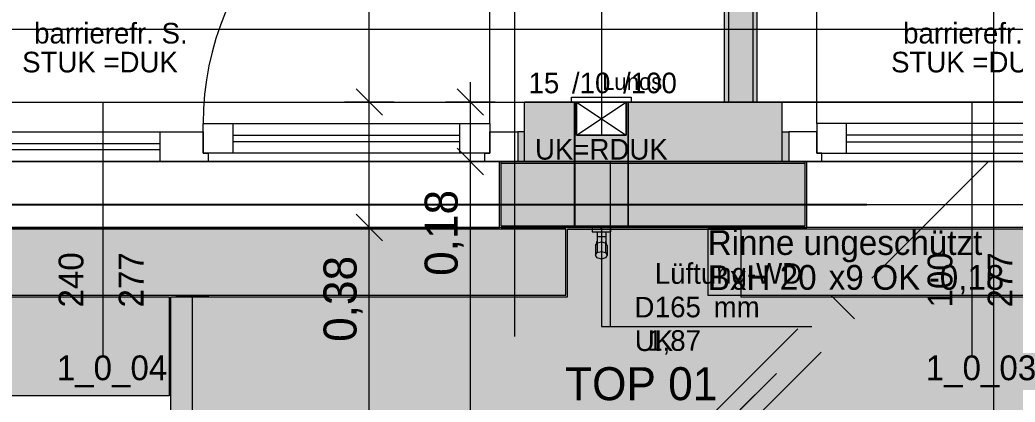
# Model space of a CAD drawing. Header units: metres. Extents: x -3.9 to 83, y -38 to 6.2.
# Drawn here: x 1.503 to 4.515, y -15.599 to -14.441 of the extents above; entities that cross this region are included whole.
import ezdxf

# ---------------------------------------------------------------- set-up
doc = ezdxf.new("R2010")
doc.units = ezdxf.units.M
doc.header["$MEASUREMENT"] = 0
for name, pattern in [('Achse', [0.004, 0.002, -0.001, 0, -0.001]), ('Baufluchtlinie', [0.013, 0.008, -0.005]), ('Schnittlinie', [0.006, 0.003, -0.0015, 0, -0.0015]), ('Strichlinie eng', [0.002, 0.0015, -0.0005]), ('Untersicht', [0.001, 0.0005, -0.0005])]:
    doc.linetypes.add(name, pattern=pattern)
for name, color, linetype in [('0._EG PP_2_000 Achsraster', 7, 'Continuous'), ('0._EG PP_2_110 Wand Aussen', 7, 'Continuous'), ('0._EG PP_2_130 Wand Innen', 7, 'Continuous'), ('0._EG PP_2_210 Decke', 7, 'Continuous'), ('0._EG PP_2_220 Bodenaufbau', 7, 'Continuous'), ('0._EG PP_2_221 Bodenaufbau - Abdichtung', 7, 'Continuous'), ('0._EG PP_2_221 Bodenaufbau - Terrassenbelag', 7, 'Continuous'), ('0._EG PP_2_270 Deckendurchbruchsymbol', 7, 'Continuous'), ('0._EG PP_2_520 Fixeinbauten', 7, 'Continuous'), ('0._EG PP_2_611 Entwässerung', 7, 'Continuous'), ('0._EG PP_2_810 Raum', 7, 'Continuous'), ('0._EG PP_2_851 Marker Schnitt', 7, 'Continuous'), ('0._EG PP_2_915 Allgemein Beschriftung.x', 7, 'Continuous'), ('0._EG PP_2_950 Polierplan Bemaßung', 7, 'Continuous'), ('0._EG PP_2_955 Polierplan Beschriftung', 7, 'Continuous'), ('0._EG PP_2_Neubau_840 Baulinien', 7, 'Continuous')]:
    doc.layers.add(name, color=color, linetype=linetype)
doc.styles.add('ERSTELLTER_STIL_2', font='')
doc.styles.get('ERSTELLTER_STIL_2').set_extended_font_data('Eurostile')

msp = doc.modelspace()

# ---------------------------------------------------------------- hatches: boundary and pattern name
at = {"layer": '0._EG PP_2_110 Wand Aussen', "linetype": 'Continuous', "lineweight": 13, "true_color": 0x3f7f02}
msp.add_hatch(color=76, dxfattribs=at).paths.add_polyline_path([(3.03, -14.78), (3.03, -14.87), (3.81, -14.87), (3.81, -14.78), (3.81, -14.69), (3.338, -14.69), (3.338, -14.79), (3.188, -14.79), (3.188, -14.69), (3.03, -14.69)])
at = {"layer": '0._EG PP_2_110 Wand Aussen', "linetype": 'Continuous', "lineweight": 13, "true_color": 0xff6400}
for points in [[(3.01, -14.87), (3.03, -14.87), (3.03, -14.78), (3.01, -14.78)], [(3.83, -14.87), (3.83, -14.78), (3.81, -14.78), (3.81, -14.87)], [(2.96, -14.875), (2.96, -15), (3.88, -15), (3.88, -14.875)], [(2.96, -15), (2.96, -15.065), (3.88, -15.065), (3.88, -15)]]:
    msp.add_hatch(color=30, dxfattribs=at).paths.add_polyline_path(points)
at = {"layer": '0._EG PP_2_110 Wand Aussen', "linetype": 'Continuous', "lineweight": 0, "true_color": 0x373737}
msp.add_hatch(color=250, dxfattribs=at).paths.add_polyline_path([(2.96, -14.875), (3.88, -14.875), (3.88, -14.87), (2.96, -14.87)])
at = {"layer": '0._EG PP_2_130 Wand Innen', "linetype": 'Continuous', "lineweight": 13, "true_color": 0xfb02fe}
for points in [[(3.635, -14.69), (3.6475, -14.69), (3.6475, -12.285), (3.635, -12.285)], [(3.7225, -14.69), (3.735, -14.69), (3.735, -12.285), (3.7225, -12.285)]]:
    msp.add_hatch(color=6, dxfattribs=at).paths.add_polyline_path(points)
at = {"layer": '0._EG PP_2_130 Wand Innen', "linetype": 'Continuous', "lineweight": 13, "true_color": 0xffaa00}
msp.add_hatch(color=40, dxfattribs=at).paths.add_polyline_path([(3.6475, -14.69), (3.7225, -14.69), (3.7225, -12.285), (3.6475, -12.285)])
at = {"layer": '0._EG PP_2_221 Bodenaufbau - Terrassenbelag', "linetype": 'Continuous', "lineweight": 0, "true_color": 0x111111}
msp.add_hatch(color=250, dxfattribs=at).paths.add_polyline_path([(1.96, -15.28), (1.96, -16.88), (6.88, -16.88), (6.88, -15.075), (5.36, -15.075), (5.36, -15.205), (5.24, -15.205), (5.24, -15.075), (5.085, -15.075), (5.085, -15.28), (3.685, -15.28), (3.685, -15.075), (3.16, -15.075), (3.16, -15.28)])
at = {"layer": '0._EG PP_2_221 Bodenaufbau - Terrassenbelag', "linetype": 'Continuous', "lineweight": 13, "true_color": 0xaaaaaa}
msp.add_hatch(color=253, dxfattribs=at).paths.add_polyline_path([(0.35, -15.205), (0.2603, -15.205), (0.2603, -15.58), (1.955, -15.58), (1.955, -15.28), (0.35, -15.28)])
at = {"layer": '0._EG PP_2_611 Entwässerung', "linetype": 'Continuous', "lineweight": 13, "true_color": 0x89cdad}
for points in [[(0.355, -15.275), (3.155, -15.275), (3.155, -15.075), (0.355, -15.075)], [(3.585, -15.275), (4.985, -15.275), (4.985, -15.075), (3.585, -15.075)]]:
    msp.add_hatch(color=123, dxfattribs=at).paths.add_polyline_path(points)
at = {"layer": '0._EG PP_2_950 Polierplan Bemaßung', "linetype": 'Continuous', "lineweight": 0, "true_color": 0x000000}
msp.add_hatch(color=18, dxfattribs=at).paths.add_polyline_path([(3.2605, -15.07), (3.2607, -15.071), (3.2612, -15.0718), (3.262, -15.0723), (3.263, -15.0725), (3.264, -15.0723), (3.2648, -15.0718), (3.2653, -15.071), (3.2655, -15.07), (3.2653, -15.069), (3.2648, -15.0682), (3.264, -15.0677), (3.263, -15.0675), (3.262, -15.0677), (3.2612, -15.0682), (3.2607, -15.069)])

# ---------------------------------------------------------------- linework, layer by layer
at = {"layer": '0._EG PP_2_000 Achsraster', "color": 5, "linetype": 'Achse', "lineweight": 0, "ltscale": 1000}
for p, q in [((3, 3), (3, -36)), ((-1.5, -15), (21, -15))]:
    msp.add_line(p, q, dxfattribs=at)
at = {"layer": '0._EG PP_2_110 Wand Aussen', "color": 8, "linetype": 'Strichlinie eng', "lineweight": 0, "ltscale": 1000}
msp.add_line((3.915, -14.755), (3.915, -13.815), dxfattribs=at)
at = {"layer": '0._EG PP_2_110 Wand Aussen', "color": 8, "linetype": 'Continuous', "lineweight": 0, "ltscale": 1000}
msp.add_line((2.925, -14.755), (2.925, -13.8875), dxfattribs=at)
at = {"layer": '0._EG PP_2_110 Wand Aussen', "color": 7, "linetype": 'Continuous', "lineweight": 13, "ltscale": 1000}
for p, q in [((3.263, -14.2509), (3.263, -14.79)), ((0.48, -14.69), (3.03, -14.69)), ((1.755, -15.4591), (1.755, -14.69)), ((3.03, -14.69), (3.03, -14.69)), ((4.96, -14.69), (3.81, -14.69)), ((3.81, -14.69), (3.81, -14.69)), ((4.385, -15.4591), (4.385, -14.69)), ((2.0575, -14.845), (2.0575, -14.755)), ((2.0575, -14.755), (2.1475, -14.755)), ((2.1475, -14.755), (2.835, -14.755)), ((2.1475, -14.755), (2.1475, -14.845)), ((2.835, -14.845), (2.835, -14.755)), ((2.835, -14.755), (2.925, -14.755)), ((2.925, -14.755), (2.925, -14.845)), ((4.005, -14.755), (3.915, -14.755)), ((3.915, -14.755), (3.915, -14.845)), ((4.765, -14.755), (4.005, -14.755)), ((4.005, -14.845), (4.005, -14.755)), ((0.6, -14.78), (1.9275, -14.78)), ((1.9275, -14.87), (1.9275, -14.78)), ((1.9275, -14.78), (2, -14.78)), ((2, -14.78), (2.0575, -14.78)), ((2.0575, -14.78), (2.0575, -14.845)), ((2.925, -14.845), (2.925, -14.78)), ((2.925, -14.78), (3.01, -14.78)), ((3.01, -14.78), (3.01, -14.87)), ((3.915, -14.78), (3.83, -14.78)), ((3.83, -14.78), (3.83, -14.87)), ((3.915, -14.845), (3.915, -14.78)), ((0.6, -14.815), (1.9275, -14.815)), ((2.1475, -14.79), (2.835, -14.79)), ((2.835, -14.81), (2.1475, -14.81)), ((4.765, -14.79), (4.005, -14.79)), ((4.005, -14.81), (4.765, -14.81)), ((1.9275, -14.835), (0.6, -14.835)), ((2.0575, -14.845), (2.0725, -14.845)), ((2.1475, -14.845), (2.0575, -14.845)), ((2.0725, -14.845), (2.0725, -14.87)), ((2.835, -14.845), (2.1475, -14.845)), ((2.925, -14.845), (2.835, -14.845)), ((2.91, -14.87), (2.91, -14.845)), ((2.91, -14.845), (2.925, -14.845)), ((3.93, -14.845), (3.915, -14.845)), ((3.915, -14.845), (4.005, -14.845)), ((3.93, -14.87), (3.93, -14.845)), ((4.005, -14.845), (4.765, -14.845)), ((1.9275, -14.87), (0.6, -14.87)), ((2, -14.87), (1.9275, -14.87)), ((2.0725, -14.87), (2, -14.87)), ((2.91, -14.87), (2.0725, -14.87)), ((3.01, -14.87), (2.91, -14.87)), ((2.955, -14.875), (2.955, -14.87)), ((2.96, -14.87), (2.955, -14.87)), ((2.96, -14.87), (2.955, -14.87)), ((2.96, -14.87), (2.955, -14.87)), ((2.955, -14.875), (2.955, -14.87)), ((2.955, -15), (2.955, -14.875)), ((2.955, -15), (2.955, -14.875)), ((2.96, -14.87), (3.03, -14.87)), ((2.96, -15.065), (2.96, -14.87)), ((2.96, -14.87), (3.03, -14.87)), ((2.96, -14.87), (3.03, -14.87)), ((2.96, -14.875), (3.88, -14.875)), ((3.88, -14.87), (3.81, -14.87)), ((3.88, -14.87), (3.81, -14.87)), ((3.88, -14.87), (3.81, -14.87)), ((3.83, -14.87), (3.93, -14.87)), ((3.88, -14.87), (3.885, -14.87)), ((3.88, -15.065), (3.88, -14.87)), ((3.88, -14.87), (3.885, -14.87)), ((3.88, -14.87), (3.885, -14.87)), ((3.885, -14.875), (3.885, -14.87)), ((3.885, -14.875), (3.885, -14.87)), ((3.885, -15), (3.885, -14.875)), ((3.885, -15), (3.885, -14.875)), ((3.93, -14.87), (4.84, -14.87)), ((2.955, -15.065), (2.955, -15)), ((2.955, -15.065), (2.955, -15)), ((3.885, -15.065), (3.885, -15)), ((3.885, -15.065), (3.885, -15)), ((0.555, -15.07), (2.955, -15.07)), ((2.955, -15.07), (2.955, -15.065)), ((2.955, -15.07), (2.955, -15.065)), ((2.96, -15.07), (2.955, -15.07)), ((2.955, -15.07), (2.955, -15.07)), ((2.96, -15.065), (3.88, -15.065)), ((3.88, -15.07), (3.885, -15.07)), ((3.885, -15.07), (3.885, -15.065)), ((3.885, -15.07), (3.885, -15.065)), ((4.885, -15.07), (3.885, -15.07)), ((3.885, -15.07), (3.885, -15.07))]:
    msp.add_line(p, q, dxfattribs=at)
at = {"layer": '0._EG PP_2_110 Wand Aussen', "color": 7, "linetype": 'Continuous', "lineweight": 18, "ltscale": 1000}
for p, q in [((3.03, -14.78), (3.03, -14.69)), ((3.03, -14.78), (3.03, -14.69)), ((3.188, -14.79), (3.188, -14.69)), ((3.338, -14.69), (3.338, -14.79)), ((3.81, -14.78), (3.81, -14.69)), ((3.81, -14.78), (3.81, -14.69)), ((3.03, -14.87), (3.03, -14.78)), ((3.03, -14.87), (3.03, -14.78)), ((3.03, -14.87), (3.03, -14.78)), ((3.81, -14.87), (3.81, -14.78)), ((3.81, -14.87), (3.81, -14.78)), ((3.81, -14.87), (3.81, -14.78)), ((3.338, -14.79), (3.188, -14.79)), ((3.03, -14.87), (3.81, -14.87))]:
    msp.add_line(p, q, dxfattribs=at)
at = {"layer": '0._EG PP_2_110 Wand Aussen', "color": 1, "linetype": 'Baufluchtlinie', "lineweight": 0, "ltscale": 1000}
msp.add_line((2.96, -15), (3.88, -15), dxfattribs=at)
at = {"layer": '0._EG PP_2_110 Wand Aussen', "color": 7, "linetype": 'Continuous', "lineweight": 18, "ltscale": 1000, "flags": 128}
for points in [[(3.1805, -14.69), (3.03, -14.69)], [(3.188, -14.69), (3.1805, -14.69)], [(3.3455, -14.69), (3.338, -14.69)], [(3.81, -14.69), (3.3455, -14.69)]]:
    msp.add_lwpolyline(points, dxfattribs=at)
at = {"layer": '0._EG PP_2_110 Wand Aussen', "color": 16, "linetype": 'Untersicht', "lineweight": 13, "ltscale": 1000, "true_color": 0x7e0000, "flags": 128}
for points in [[(3.1805, -14.69), (3.1805, -14.87)], [(3.338, -14.69), (3.188, -14.69)], [(3.3455, -14.87), (3.3455, -14.69)], [(3.1805, -14.87), (3.1805, -14.875)], [(3.1805, -14.875), (3.1805, -15)], [(3.3455, -14.875), (3.3455, -14.87)], [(3.3455, -15), (3.3455, -14.875)], [(3.1805, -15), (3.1805, -15.065)], [(3.3455, -15.065), (3.3455, -15)], [(3.1805, -15.065), (3.1805, -15.07)], [(3.3455, -15.07), (3.3455, -15.065)]]:
    msp.add_lwpolyline(points, dxfattribs=at)
at = {"layer": '0._EG PP_2_110 Wand Aussen', "color": 7, "linetype": 'Continuous', "lineweight": 13, "ltscale": 1000, "flags": 128}
for points in [[(3.01, -14.87), (3.03, -14.87), (3.03, -14.78), (3.01, -14.78)], [(3.83, -14.87), (3.81, -14.87), (3.81, -14.78), (3.83, -14.78)]]:
    msp.add_lwpolyline(points, close=True, dxfattribs=at)
for points in [[(2.96, -15.07), (3.1805, -15.07)], [(3.1805, -15.07), (3.3455, -15.07)], [(3.3455, -15.07), (3.88, -15.07)]]:
    msp.add_lwpolyline(points, dxfattribs=at)
at = {"layer": '0._EG PP_2_110 Wand Aussen', "color": 8, "linetype": 'Strichlinie eng', "lineweight": 0, "ltscale": 1000}
msp.add_arc((3.915, -14.755), 0.94, 0, 90, dxfattribs=at)
at = {"layer": '0._EG PP_2_110 Wand Aussen', "color": 8, "linetype": 'Continuous', "lineweight": 0, "ltscale": 1000}
msp.add_arc((2.925, -14.755), 0.8675, 90, 180, dxfattribs=at)
at = {"layer": '0._EG PP_2_130 Wand Innen', "color": 7, "linetype": 'Continuous', "lineweight": 18, "ltscale": 1000}
for p, q in [((3.6475, -12.285), (3.6475, -14.69)), ((3.7225, -14.69), (3.7225, -12.285))]:
    msp.add_line(p, q, dxfattribs=at)
at = {"layer": '0._EG PP_2_130 Wand Innen', "color": 7, "linetype": 'Continuous', "lineweight": 18, "ltscale": 1000, "flags": 128}
for points in [[(3.635, -12.285), (3.635, -14.69)], [(3.735, -14.69), (3.735, -12.285)], [(3.635, -14.69), (3.735, -14.69)]]:
    msp.add_lwpolyline(points, dxfattribs=at)
at = {"layer": '0._EG PP_2_210 Decke', "color": 7, "linetype": 'Continuous', "lineweight": 13, "ltscale": 1000, "true_color": 0xf4f4f4, "flags": 128}
msp.add_lwpolyline([(0.1444, -3.915), (0.1845, -14.87), (15.32, -14.87), (15.32, -6.225), (10.905, -6.225), (10.905, -6.065), (8.925, -6.065), (8.925, -4.045), (8.745, -4.045), (8.745, -3.915), (5.625, -3.915), (0.8144, -3.915)], close=True, dxfattribs=at)
at = {"layer": '0._EG PP_2_210 Decke', "color": 8, "linetype": 'Continuous', "lineweight": 13, "ltscale": 1000, "flags": 128}
msp.add_lwpolyline([(0.1831, -14.47), (0.185, -14.9998), (0.185, -21.895), (3.305, -21.895), (3.305, -22.165), (4.905, -22.165), (4.905, -24.32), (7.875, -24.32), (7.875, -23.85), (9.87, -23.85), (9.87, -24.32), (13.0067, -24.32), (12.9484, -23.92), (12.865, -23.92), (12.865, -21.895), (18.7604, -21.895), (18.7621, -21.495), (18.7694, -20.4274), (14.6603, -20.4274), (15.32, -17.3819), (15.32, -14.87), (15.32, -14.47)], close=True, dxfattribs=at)
at = {"layer": '0._EG PP_2_210 Decke', "color": 8, "linetype": 'Untersicht', "lineweight": 13, "ltscale": 1000, "flags": 128}
msp.add_lwpolyline([(3.29, -14.87), (3.29, -17.41), (15.6953, -17.41), (15.6953, -14.87)], dxfattribs=at)
at = {"layer": '0._EG PP_2_220 Bodenaufbau', "color": 7, "linetype": 'Continuous', "lineweight": 13, "ltscale": 1000, "true_color": 0xf4f4f4, "flags": 128}
for points in [[(0.3244, -3.915), (0.3639, -14.69), (13.56, -14.69), (13.56, -8.775), (6.835, -8.775), (6.835, -6.225), (6.415, -6.225), (6.415, -3.915)], [(0.1846, -14.87), (0.185, -21.495), (5.305, -21.495), (5.305, -23.92), (7.875, -23.92), (7.875, -23.81), (9.895, -23.81), (9.895, -23.92), (10.085, -23.92), (10.085, -23.68), (10.895, -23.68), (10.895, -23.92), (12.465, -23.92), (12.465, -21.495), (18.4632, -21.495), (18.4737, -19.8717), (14.5965, -19.8717), (15.14, -17.3627), (15.14, -14.87)], [(0.1853, -15.07), (0.185, -14.9998), (0.185, -21.365), (5.435, -21.365), (5.435, -23.79), (7.875, -23.79), (7.875, -23.85), (9.875, -23.85), (9.875, -23.79), (10.035, -23.79), (10.035, -23.68), (10.94, -23.68), (10.94, -23.79), (12.335, -23.79), (12.335, -21.365), (18.463, -21.365), (18.4871, -17.7847), (14.9872, -17.7847), (15.08, -17.3563), (15.08, -14.87), (13.61, -14.87), (13.61, -15.07)]]:
    msp.add_lwpolyline(points, close=True, dxfattribs=at)
at = {"layer": '0._EG PP_2_221 Bodenaufbau - Abdichtung', "color": 171, "linetype": 'Untersicht', "lineweight": 13, "ltscale": 1000, "true_color": 0x6c6cff, "flags": 128}
for points in [[(0.2553, -14.87), (4.435, -14.87)], [(4.435, -14.87), (2.025, -17.28)], [(2.025, -17.28), (4.435, -14.87)], [(4.435, -14.87), (5.305, -14.87)]]:
    msp.add_lwpolyline(points, dxfattribs=at)
at = {"layer": '0._EG PP_2_221 Bodenaufbau - Terrassenbelag', "color": 7, "linetype": 'Continuous', "lineweight": 18, "ltscale": 1000, "flags": 128}
for points in [[(3.16, -15.075), (3.685, -15.075)], [(3.16, -15.28), (3.16, -15.075)], [(3.685, -15.075), (3.685, -15.28)], [(0.35, -15.28), (1.955, -15.28)], [(1.955, -15.28), (1.955, -15.58)], [(1.96, -15.28), (3.16, -15.28)], [(1.96, -16.88), (1.96, -15.28)], [(3.685, -15.28), (5.085, -15.28)], [(1.955, -15.58), (0.2603, -15.58)]]:
    msp.add_lwpolyline(points, dxfattribs=at)
at = {"layer": '0._EG PP_2_270 Deckendurchbruchsymbol', "color": 1, "linetype": 'Strichlinie eng', "lineweight": 0, "ltscale": 1000}
for p, q in [((3.188, -14.79), (3.338, -14.69)), ((3.188, -14.69), (3.338, -14.79))]:
    msp.add_line(p, q, dxfattribs=at)
at = {"layer": '0._EG PP_2_270 Deckendurchbruchsymbol', "color": 1, "linetype": 'Strichlinie eng', "lineweight": 0, "ltscale": 1000, "flags": 128}
msp.add_lwpolyline([(3.338, -14.79), (3.338, -14.69), (3.188, -14.69), (3.188, -14.79)], close=True, dxfattribs=at)
at = {"layer": '0._EG PP_2_520 Fixeinbauten', "color": 7, "linetype": 'Continuous', "lineweight": 13, "ltscale": 1000}
for p, q in [((3.235, -15.07), (3.291, -15.07)), ((3.235, -15.07), (3.235, -15.083)), ((3.235, -15.083), (3.291, -15.083)), ((3.25, -15.083), (3.25, -15.0986)), ((3.276, -15.083), (3.276, -15.0986)), ((3.291, -15.07), (3.291, -15.083)), ((3.245, -15.1244), (3.25, -15.1168)), ((3.2485, -15.1153), (3.248, -15.1179)), ((3.248, -15.1179), (3.248, -15.1198)), ((3.2494, -15.1128), (3.2485, -15.1153)), ((3.25, -15.1117), (3.2494, -15.1128)), ((3.276, -15.0986), (3.25, -15.0986)), ((3.25, -15.0986), (3.25, -15.1161)), ((3.2514, -15.1161), (3.25, -15.1161)), ((3.25, -15.1168), (3.25, -15.1161)), ((3.25, -15.1168), (3.2503, -15.1164)), ((3.2503, -15.1164), (3.2514, -15.1161)), ((3.2503, -15.1164), (3.2503, -15.1461)), ((3.2514, -15.1161), (3.263, -15.113)), ((3.263, -15.113), (3.2746, -15.1161)), ((3.263, -15.113), (3.263, -15.1428)), ((3.2746, -15.1161), (3.2757, -15.1164)), ((3.2746, -15.1161), (3.276, -15.1161)), ((3.2757, -15.1164), (3.2757, -15.1461)), ((3.276, -15.0986), (3.276, -15.1161)), ((3.2766, -15.1128), (3.276, -15.1117)), ((3.276, -15.1168), (3.276, -15.1161)), ((3.276, -15.1161), (3.276, -15.1168)), ((3.281, -15.1244), (3.276, -15.1168)), ((3.2775, -15.1153), (3.2766, -15.1128)), ((3.278, -15.1179), (3.2775, -15.1153)), ((3.278, -15.1198), (3.278, -15.1179)), ((3.245, -15.1244), (3.245, -15.1542)), ((3.245, -15.1542), (3.2503, -15.1461)), ((3.2503, -15.1461), (3.263, -15.1428)), ((3.263, -15.1428), (3.2757, -15.1461)), ((3.2757, -15.1461), (3.281, -15.1542)), ((3.281, -15.1244), (3.281, -15.1542)), ((3.2503, -15.1623), (3.245, -15.1542)), ((3.263, -15.1656), (3.2503, -15.1623)), ((3.2757, -15.1623), (3.263, -15.1656)), ((3.281, -15.1542), (3.2757, -15.1623))]:
    msp.add_line(p, q, dxfattribs=at)
at = {"layer": '0._EG PP_2_520 Fixeinbauten', "color": 8, "linetype": 'Untersicht', "lineweight": 0, "ltscale": 1000, "flags": 128}
for points in [[(3.173, -14.675), (3.353, -14.675)], [(3.173, -14.69), (3.173, -14.675)], [(3.353, -14.69), (3.173, -14.69)], [(3.183, -14.69), (3.183, -15.07)], [(3.343, -14.69), (3.343, -15.07)], [(3.353, -14.675), (3.353, -14.69)], [(3.343, -15.07), (3.3391, -15.07), (3.3277, -15.07), (3.31, -15.07), (3.2877, -15.07), (3.263, -15.07), (3.2383, -15.07), (3.216, -15.07), (3.1983, -15.07), (3.1869, -15.07), (3.183, -15.07)]]:
    msp.add_lwpolyline(points, dxfattribs=at)
at = {"layer": '0._EG PP_2_611 Entwässerung', "color": 8, "linetype": 'Untersicht', "lineweight": 0, "ltscale": 1000}
for p, q in [((1.975, -17.18), (1.975, -15.28)), ((2.075, -15.28), (1.975, -15.28)), ((2.075, -17.18), (2.075, -15.28)), ((2.0896, -17.1446), (3.958, -15.2763)), ((4.0287, -15.347), (3.958, -15.2763)), ((2.1604, -17.2154), (4.0287, -15.347))]:
    msp.add_line(p, q, dxfattribs=at)
at = {"layer": '0._EG PP_2_611 Entwässerung', "color": 76, "linetype": 'Achse', "lineweight": 13, "ltscale": 1000, "true_color": 0x3f7f02}
for p, q in [((2.025, -17.18), (2.025, -15.28)), ((2.125, -17.18), (3.9933, -15.3117))]:
    msp.add_line(p, q, dxfattribs=at)
at = {"layer": '0._EG PP_2_611 Entwässerung', "color": 8, "linetype": 'Continuous', "lineweight": 13, "ltscale": 1000, "flags": 128}
for points in [[(0.355, -15.275), (3.155, -15.275), (3.155, -15.075), (0.355, -15.075)], [(3.585, -15.275), (4.985, -15.275), (4.985, -15.075), (3.585, -15.075)]]:
    msp.add_lwpolyline(points, close=True, dxfattribs=at)
at = {"layer": '0._EG PP_2_851 Marker Schnitt', "color": 7, "linetype": 'Schnittlinie', "lineweight": 13, "ltscale": 1000}
msp.add_line((4.45, 4.805), (4.45, -18.475), dxfattribs=at)
at = {"layer": '0._EG PP_2_950 Polierplan Bemaßung', "color": 6, "linetype": 'Continuous', "lineweight": 13, "ltscale": 1000, "true_color": 0xfb02fe}
for p, q in [((2.5606, -14.69), (2.5606, -10.725)), ((2.8666, -14.69), (2.8666, -14.63)), ((2.5206, -14.65), (2.6006, -14.73)), ((2.9066, -14.73), (2.8266, -14.65)), ((2.6356, -14.69), (2.4856, -14.69)), ((2.5606, -15.07), (2.5606, -14.69)), ((2.9416, -14.69), (2.7916, -14.69)), ((2.8666, -14.87), (2.8666, -14.69)), ((2.8266, -14.83), (2.9066, -14.91)), ((2.9416, -14.87), (2.7916, -14.87)), ((2.8666, -17.28), (2.8666, -14.87)), ((2.5206, -15.03), (2.6006, -15.11)), ((2.6356, -15.07), (2.4856, -15.07)), ((2.5606, -19.49), (2.5606, -15.07))]:
    msp.add_line(p, q, dxfattribs=at)
at = {"layer": '0._EG PP_2_950 Polierplan Bemaßung', "color": 7, "linetype": 'Continuous', "lineweight": 13, "ltscale": 1000}
for p, q in [((3.263, -15.0725), (3.263, -15.37)), ((3.263, -15.37), (3.363, -15.37)), ((3.363, -15.37), (3.9, -15.37))]:
    msp.add_line(p, q, dxfattribs=at)
msp.add_circle((3.263, -15.07), 0.0025, dxfattribs=at)
at = {"layer": '0._EG PP_2_Neubau_840 Baulinien', "color": 1, "linetype": 'Baufluchtlinie', "lineweight": 25, "ltscale": 1000, "true_color": 0xfb0106, "flags": 128}
msp.add_lwpolyline([(-3.9335, -14.9777), (0, -15), (18.9876, -15.0005), (22.8486, -15.0037)], dxfattribs=at)

# ---------------------------------------------------------------- texts
at = {"layer": '0._EG PP_2_110 Wand Aussen', "color": 7, "linetype": 'Continuous', "lineweight": 13, "attachment_point": 9, "style": 'ERSTELLTER_STIL_2'}
for s, insert, char_height in [('\\A1;{\\pqr;\\pt0;\\fEurostile|b0|i0|c0|p0;\\W1.000000;barrierefr. S. }', (2.0108, -14.5133), 0.0625), ('\\A1;{\\pqr;\\pt0;\\fEurostile|b0|i0|c0|p0;\\W1.000000;barrierefr. S. }', (4.6408, -14.5133), 0.0625), ('\\A1;{\\pqr;\\pt0;\\fEurostile|b0|i0|c0|p0;\\W1.000000;STUK =DUK}', (1.9812, -14.6008), 0.0625), ('\\A1;{\\pqr;\\pt0;\\fEurostile|b0|i0|c0|p0;\\W1.000000;STUK =DUK}', (4.6112, -14.6008), 0.0625), ('\\A1;{\\pqr;\\pt0;\\fEurostile|b0|i0|c0|p0;\\W1.000000;1_0_04}', (1.9492, -15.5543), 0.075), ('\\A1;{\\pqr;\\pt0;\\fEurostile|b0|i0|c0|p0;\\W1.000000;1_0_03}', (4.5792, -15.5543), 0.075)]:
    msp.add_mtext(s, dxfattribs=dict(at, insert=insert, char_height=char_height))
at = {"layer": '0._EG PP_2_110 Wand Aussen', "color": 7, "linetype": 'Continuous', "lineweight": 13, "char_height": 0.075, "attachment_point": 9, "rotation": 90, "style": 'ERSTELLTER_STIL_2'}
for s, insert in [('\\A1;{\\pqr;\\pt0;\\fEurostile|b0|i0|c0|p0;\\W1.000000;240}', (1.6964, -15.145)), ('\\A1;{\\pqr;\\pt0;\\fEurostile|b0|i0|c0|p0;\\W1.000000;277}', (1.8772, -15.145)), ('\\A1;{\\pqr;\\pt0;\\fEurostile|b0|i0|c0|p0;\\W1.000000;100}', (4.3264, -15.145)), ('\\A1;{\\pqr;\\pt0;\\fEurostile|b0|i0|c0|p0;\\W1.000000;277}', (4.5072, -15.145))]:
    msp.add_mtext(s, dxfattribs=dict(at, insert=insert))
at = {"layer": '0._EG PP_2_270 Deckendurchbruchsymbol', "color": 1, "linetype": 'Continuous', "lineweight": 0, "char_height": 0.0625, "style": 'ERSTELLTER_STIL_2'}
for s, insert, attachment_point in [('\\A1;{\\pqc;\\pt0;\\fEurostile|b0|i0|c0|p0;\\W1.000000; 15\\fEurostile|b0|i0|c0|p0;\\W1.000000;\\A1{\\H.66x;\\S^  ;}\\fEurostile|b0|i0|c0|p0;\\W1.000000; /10\\fEurostile|b0|i0|c0|p0;\\W1.000000;\\A1{\\H.66x;\\S^  ;}\\fEurostile|b0|i0|c0|p0;\\W1.000000; /100\\fEurostile|b0|i0|c0|p0;\\W1.000000;\\A1{\\H.66x;\\S^  ;}}', (3.263, -14.6814), 8), ('\\A1;{\\pqc;\\pt0;\\fEurostile|b0|i0|c0|p0;\\W1.000000;UK=RDUK}', (3.263, -14.8017), 2)]:
    msp.add_mtext(s, dxfattribs=dict(at, insert=insert, attachment_point=attachment_point))
at = {"layer": '0._EG PP_2_810 Raum', "color": 7, "linetype": 'Continuous', "lineweight": 13, "insert": (3.1532, -15.4932), "char_height": 0.1, "attachment_point": 1, "style": 'ERSTELLTER_STIL_2'}
msp.add_mtext('\\A1;{\\pql;\\pt0;\\fEurostile|b0|i0|c0|p0;\\W1.000000;TOP 01}', dxfattribs=at)
at = {"layer": '0._EG PP_2_915 Allgemein Beschriftung.x', "color": 250, "linetype": 'Continuous', "lineweight": 13, "true_color": 0x3f3f3f, "insert": (3.3562, -14.6031), "char_height": 0.05, "attachment_point": 2, "style": 'ERSTELLTER_STIL_2'}
msp.add_mtext('\\A1;{\\pqc;\\fEurostile|b0|i0|c0|p0;\\W1.000000;Lunos}', dxfattribs=at)
at = {"layer": '0._EG PP_2_950 Polierplan Bemaßung', "color": 6, "linetype": 'Continuous', "lineweight": 13, "true_color": 0xfb02fe, "char_height": 0.1, "width": 0.306373, "attachment_point": 7, "rotation": 90, "style": 'ERSTELLTER_STIL_2'}
for s, insert in [('\\A1;{\\pql;\\fEurostile|b0|i0|c0|p0;\\W1.000000;0,18}', (2.8466, -15.2164)), ('\\A1;{\\pql;\\fEurostile|b0|i0|c0|p0;\\W1.000000;0,38}', (2.5406, -15.4164))]:
    msp.add_mtext(s, dxfattribs=dict(at, insert=insert))
at = {"layer": '0._EG PP_2_950 Polierplan Bemaßung', "color": 7, "linetype": 'Continuous', "lineweight": 13, "char_height": 0.0625, "style": 'ERSTELLTER_STIL_2'}
for s, insert, attachment_point in [('\\A1;{\\pql;\\pt0,1;\\fEurostile|b0|i0|c0|p0;\\W1.000000;}', (3.363, -15.1669), 1), ('\\A1;{\\pql;\\pt0,1;\\fEurostile|b0|i0|c0|p0;\\W1.000000;Lüftung-WD\\fEurostile|b0|i0|c0|p0;\\W1.000000;\\A1{\\H.66x;\\S^  ;}\\fEurostile|b0|i0|c0|p0;\\W1.000000;\\fEurostile|b0|i0|c0|p0;\\W1.000000;\\A1{\\H.66x;\\S^  ;}\\fEurostile|b0|i0|c0|p0;\\W1.000000;\\fEurostile|b0|i0|c0|p0;\\W1.000000;\\fEurostile|b0|i0|c0|p0;\\W1.000000;\\fEurostile|b0|i0|c0|p0;\\W1.000000;\\fEurostile|b0|i0|c0|p0;\\W1.000000;\\fEurostile|b0|i0|c0|p0;\\W1.000000;\\fEurostile|b0|i0|c0|p0;\\W1.000000;\\A1{\\H.66x;\\S^  ;}\\fEurostile|b0|i0|c0|p0;\\W1.000000;\\fEurostile|b0|i0|c0|p0;\\W1.000000;\\A1{\\H.66x;\\S^  ;}\\fEurostile|b0|i0|c0|p0;\\W1.000000;\\fEurostile|b0|i0|c0|p0;\\W1.000000;\\fEurostile|b0|i0|c0|p0;\\W1.000000;\\fEurostile|b0|i0|c0|p0;\\W1.000000;\\fEurostile|b0|i0|c0|p0;\\W1.000000;\\fEurostile|b0|i0|c0|p0;\\W1.000000;\\fEurostile|b0|i0|c0|p0;\\W1.000000;\\A1{\\H.66x;\\S^  ;}\\fEurostile|b0|i0|c0|p0;\\W1.000000;\\fEurostile|b0|i0|c0|p0;\\W1.000000;\\A1{\\H.66x;\\S^  ;}\\fEurostile|b0|i0|c0|p0;\\W1.000000;\\fEurostile|b0|i0|c0|p0;\\W1.000000;\\fEurostile|b0|i0|c0|p0;\\W1.000000;\\fEurostile|b0|i0|c0|p0;\\W1.000000;\\fEurostile|b0|i0|c0|p0;\\W1.000000;\\fEurostile|b0|i0|c0|p0;\\W1.000000;\\fEurostile|b0|i0|c0|p0;\\W1.000000;\\A1{\\H.66x;\\S^  ;}\\fEurostile|b0|i0|c0|p0;\\W1.000000;\\fEurostile|b0|i0|c0|p0;\\W1.000000;\\A1{\\H.66x;\\S^  ;}\\fEurostile|b0|i0|c0|p0;\\W1.000000;\\fEurostile|b0|i0|c0|p0;\\W1.000000;\\fEurostile|b0|i0|c0|p0;\\W1.000000;\\fEurostile|b0|i0|c0|p0;\\W1.000000;\\fEurostile|b0|i0|c0|p0;\\W1.000000;\\fEurostile|b0|i0|c0|p0;\\W1.000000;\\fEurostile|b0|i0|c0|p0;\\W1.000000;\\A1{\\H.66x;\\S^  ;}\\fEurostile|b0|i0|c0|p0;\\W1.000000;\\fEurostile|b0|i0|c0|p0;\\W1.000000;\\A1{\\H.66x;\\S^  ;}\\fEurostile|b0|i0|c0|p0;\\W1.000000;\\fEurostile|b0|i0|c0|p0;\\W1.000000;\\fEurostile|b0|i0|c0|p0;\\W1.000000;\\fEurostile|b0|i0|c0|p0;\\W1.000000;\\fEurostile|b0|i0|c0|p0;\\W1.000000;\\fEurostile|b0|i0|c0|p0;\\W1.000000;\\fEurostile|b0|i0|c0|p0;\\W1.000000;\\A1{\\H.66x;\\S^  ;}\\fEurostile|b0|i0|c0|p0;\\W1.000000;}', (3.4248, -15.178), 1), ('\\A1;{\\pql;\\pt0,1;\\fEurostile|b0|i0|c0|p0;\\W1.000000;D}', (3.363, -15.2801), 1), ('\\A1;{\\pql;\\pt0,1;\\fEurostile|b0|i0|c0|p0;\\W1.000000;165\\fEurostile|b0|i0|c0|p0;\\W1.000000;\\A1{\\H.66x;\\S^  ;}\\fEurostile|b0|i0|c0|p0;\\W1.000000; mm\\fEurostile|b0|i0|c0|p0;\\W1.000000;\\A1{\\H.66x;\\S^  ;}\\fEurostile|b0|i0|c0|p0;\\W1.000000;\\fEurostile|b0|i0|c0|p0;\\W1.000000;\\fEurostile|b0|i0|c0|p0;\\W1.000000;\\fEurostile|b0|i0|c0|p0;\\W1.000000;\\fEurostile|b0|i0|c0|p0;\\W1.000000;\\fEurostile|b0|i0|c0|p0;\\W1.000000;\\fEurostile|b0|i0|c0|p0;\\W1.000000;\\A1{\\H.66x;\\S^  ;}\\fEurostile|b0|i0|c0|p0;\\W1.000000;\\fEurostile|b0|i0|c0|p0;\\W1.000000;\\A1{\\H.66x;\\S^  ;}\\fEurostile|b0|i0|c0|p0;\\W1.000000;\\fEurostile|b0|i0|c0|p0;\\W1.000000;\\fEurostile|b0|i0|c0|p0;\\W1.000000;\\fEurostile|b0|i0|c0|p0;\\W1.000000;\\fEurostile|b0|i0|c0|p0;\\W1.000000;\\fEurostile|b0|i0|c0|p0;\\W1.000000;\\fEurostile|b0|i0|c0|p0;\\W1.000000;\\A1{\\H.66x;\\S^  ;}\\fEurostile|b0|i0|c0|p0;\\W1.000000;\\fEurostile|b0|i0|c0|p0;\\W1.000000;\\A1{\\H.66x;\\S^  ;}\\fEurostile|b0|i0|c0|p0;\\W1.000000;\\fEurostile|b0|i0|c0|p0;\\W1.000000;\\fEurostile|b0|i0|c0|p0;\\W1.000000;\\fEurostile|b0|i0|c0|p0;\\W1.000000;\\fEurostile|b0|i0|c0|p0;\\W1.000000;\\fEurostile|b0|i0|c0|p0;\\W1.000000;\\fEurostile|b0|i0|c0|p0;\\W1.000000;\\A1{\\H.66x;\\S^  ;}\\fEurostile|b0|i0|c0|p0;\\W1.000000;\\fEurostile|b0|i0|c0|p0;\\W1.000000;\\A1{\\H.66x;\\S^  ;}\\fEurostile|b0|i0|c0|p0;\\W1.000000;\\fEurostile|b0|i0|c0|p0;\\W1.000000;\\fEurostile|b0|i0|c0|p0;\\W1.000000;\\fEurostile|b0|i0|c0|p0;\\W1.000000;\\fEurostile|b0|i0|c0|p0;\\W1.000000;\\fEurostile|b0|i0|c0|p0;\\W1.000000;\\fEurostile|b0|i0|c0|p0;\\W1.000000;\\A1{\\H.66x;\\S^  ;}\\fEurostile|b0|i0|c0|p0;\\W1.000000;\\fEurostile|b0|i0|c0|p0;\\W1.000000;\\A1{\\H.66x;\\S^  ;}\\fEurostile|b0|i0|c0|p0;\\W1.000000;\\fEurostile|b0|i0|c0|p0;\\W1.000000;\\fEurostile|b0|i0|c0|p0;\\W1.000000;\\fEurostile|b0|i0|c0|p0;\\W1.000000;\\fEurostile|b0|i0|c0|p0;\\W1.000000;\\fEurostile|b0|i0|c0|p0;\\W1.000000;\\fEurostile|b0|i0|c0|p0;\\W1.000000;\\A1{\\H.66x;\\S^  ;}\\fEurostile|b0|i0|c0|p0;\\W1.000000;}', (3.4248, -15.2795), 1), ('\\A1;{\\pqr;\\pt0,1;\\fEurostile|b0|i0|c0|p0;\\W1.000000;UK}', (3.4802, -15.3817), 3), ('\\A1;{\\pqr;\\pt0,1;\\fEurostile|b0|i0|c0|p0;\\W1.000000;1,87\\fEurostile|b0|i0|c0|p0;\\W1.000000;\\A1{\\H.66x;\\S^  ;}\\fEurostile|b0|i0|c0|p0;\\W1.000000;\\fEurostile|b0|i0|c0|p0;\\W1.000000;\\A1{\\H.66x;\\S^  ;}\\fEurostile|b0|i0|c0|p0;\\W1.000000;\\fEurostile|b0|i0|c0|p0;\\W1.000000;\\fEurostile|b0|i0|c0|p0;\\W1.000000;\\fEurostile|b0|i0|c0|p0;\\W1.000000;\\fEurostile|b0|i0|c0|p0;\\W1.000000;\\fEurostile|b0|i0|c0|p0;\\W1.000000;\\fEurostile|b0|i0|c0|p0;\\W1.000000;\\A1{\\H.66x;\\S^  ;}\\fEurostile|b0|i0|c0|p0;\\W1.000000;\\fEurostile|b0|i0|c0|p0;\\W1.000000;\\A1{\\H.66x;\\S^  ;}\\fEurostile|b0|i0|c0|p0;\\W1.000000;\\fEurostile|b0|i0|c0|p0;\\W1.000000;\\fEurostile|b0|i0|c0|p0;\\W1.000000;\\fEurostile|b0|i0|c0|p0;\\W1.000000;\\fEurostile|b0|i0|c0|p0;\\W1.000000;\\fEurostile|b0|i0|c0|p0;\\W1.000000;\\fEurostile|b0|i0|c0|p0;\\W1.000000;\\A1{\\H.66x;\\S^  ;}\\fEurostile|b0|i0|c0|p0;\\W1.000000;\\fEurostile|b0|i0|c0|p0;\\W1.000000;\\A1{\\H.66x;\\S^  ;}\\fEurostile|b0|i0|c0|p0;\\W1.000000;\\fEurostile|b0|i0|c0|p0;\\W1.000000;\\fEurostile|b0|i0|c0|p0;\\W1.000000;\\fEurostile|b0|i0|c0|p0;\\W1.000000;\\fEurostile|b0|i0|c0|p0;\\W1.000000;\\fEurostile|b0|i0|c0|p0;\\W1.000000;\\fEurostile|b0|i0|c0|p0;\\W1.000000;\\A1{\\H.66x;\\S^  ;}\\fEurostile|b0|i0|c0|p0;\\W1.000000;\\fEurostile|b0|i0|c0|p0;\\W1.000000;\\fEurostile|b0|i0|c0|p0;\\W1.000000;\\fEurostile|b0|i0|c0|p0;\\W1.000000;\\fEurostile|b0|i0|c0|p0;\\W1.000000;\\fEurostile|b0|i0|c0|p0;\\W1.000000;\\fEurostile|b0|i0|c0|p0;\\W1.000000;\\fEurostile|b0|i0|c0|p0;\\W1.000000;\\fEurostile|b0|i0|c0|p0;\\W1.000000;\\fEurostile|b0|i0|c0|p0;\\W1.000000;\\fEurostile|b0|i0|c0|p0;\\W1.000000;\\fEurostile|b0|i0|c0|p0;\\W1.000000;\\fEurostile|b0|i0|c0|p0;\\W1.000000;\\fEurostile|b0|i0|c0|p0;\\W1.000000;\\fEurostile|b0|i0|c0|p0;\\W1.000000;\\fEurostile|b0|i0|c0|p0;\\W1.000000;\\fEurostile|b0|i0|c0|p0;\\W1.000000;\\fEurostile|b0|i0|c0|p0;\\W1.000000;\\fEurostile|b0|i0|c0|p0;\\W1.000000;}', (3.6717, -15.3811), 3)]:
    msp.add_mtext(s, dxfattribs=dict(at, insert=insert, attachment_point=attachment_point))
at = {"layer": '0._EG PP_2_955 Polierplan Beschriftung', "color": 7, "linetype": 'Continuous', "lineweight": 13, "char_height": 0.075, "attachment_point": 1, "style": 'ERSTELLTER_STIL_2'}
for s, insert in [('\\A1;{\\pql;\\fEurostile|b0|i0|c0|p0;\\W1.000000;Rinne ungeschützt\\fEurostile|b0|i0|c0|p0;\\W1.000000;  }', (3.585, -15.0781)), ('\\A1;{\\pql;\\pt0,1;\\fEurostile|b0|i0|c0|p0;\\W1.000000;BxH }', (3.585, -15.1843)), ('\\A1;{\\pql;\\pt0,1;\\fEurostile|b0|i0|c0|p0;\\W1.000000;20\\fEurostile|b0|i0|c0|p0;\\W1.000000;\\A1{\\H.66x;\\S^  ;}\\fEurostile|b0|i0|c0|p0;\\W1.000000;\\fEurostile|b0|i0|c0|p0;\\W1.000000;\\A1{\\H.66x;\\S^  ;}\\fEurostile|b0|i0|c0|p0;\\W1.000000;x\\fEurostile|b0|i0|c0|p0;\\W1.000000;\\fEurostile|b0|i0|c0|p0;\\W1.000000;\\fEurostile|b0|i0|c0|p0;\\W1.000000;\\fEurostile|b0|i0|c0|p0;\\W1.000000;\\fEurostile|b0|i0|c0|p0;\\W1.000000;9\\fEurostile|b0|i0|c0|p0;\\W1.000000;\\A1{\\H.66x;\\S^  ;}\\fEurostile|b0|i0|c0|p0;\\W1.000000;\\fEurostile|b0|i0|c0|p0;\\W1.000000;\\A1{\\H.66x;\\S^  ;}\\fEurostile|b0|i0|c0|p0;\\W1.000000;\\fEurostile|b0|i0|c0|p0;\\W1.000000;\\fEurostile|b0|i0|c0|p0;\\W1.000000;\\fEurostile|b0|i0|c0|p0;\\W1.000000;\\fEurostile|b0|i0|c0|p0;\\W1.000000;\\fEurostile|b0|i0|c0|p0;\\W1.000000;\\fEurostile|b0|i0|c0|p0;\\W1.000000;\\A1{\\H.66x;\\S^  ;}\\fEurostile|b0|i0|c0|p0;\\W1.000000;\\fEurostile|b0|i0|c0|p0;\\W1.000000;\\A1{\\H.66x;\\S^  ;}\\fEurostile|b0|i0|c0|p0;\\W1.000000;\\fEurostile|b0|i0|c0|p0;\\W1.000000;\\fEurostile|b0|i0|c0|p0;\\W1.000000;\\fEurostile|b0|i0|c0|p0;\\W1.000000;\\fEurostile|b0|i0|c0|p0;\\W1.000000;\\fEurostile|b0|i0|c0|p0;\\W1.000000;\\fEurostile|b0|i0|c0|p0;\\W1.000000;\\A1{\\H.66x;\\S^  ;}\\fEurostile|b0|i0|c0|p0;\\W1.000000;\\fEurostile|b0|i0|c0|p0;\\W1.000000;\\A1{\\H.66x;\\S^  ;}\\fEurostile|b0|i0|c0|p0;\\W1.000000;\\fEurostile|b0|i0|c0|p0;\\W1.000000;\\fEurostile|b0|i0|c0|p0;\\W1.000000;\\fEurostile|b0|i0|c0|p0;\\W1.000000;\\fEurostile|b0|i0|c0|p0;\\W1.000000;\\fEurostile|b0|i0|c0|p0;\\W1.000000;\\fEurostile|b0|i0|c0|p0;\\W1.000000;\\A1{\\H.66x;\\S^  ;}\\fEurostile|b0|i0|c0|p0;\\W1.000000;\\fEurostile|b0|i0|c0|p0;\\W1.000000;\\A1{\\H.66x;\\S^  ;}\\fEurostile|b0|i0|c0|p0;\\W1.000000;\\fEurostile|b0|i0|c0|p0;\\W1.000000;\\fEurostile|b0|i0|c0|p0;\\W1.000000;\\fEurostile|b0|i0|c0|p0;\\W1.000000;\\fEurostile|b0|i0|c0|p0;\\W1.000000;\\fEurostile|b0|i0|c0|p0;\\W1.000000;\\fEurostile|b0|i0|c0|p0;\\W1.000000;\\A1{\\H.66x;\\S^  ;}\\fEurostile|b0|i0|c0|p0;\\W1.000000;}', (3.8029, -15.1836)), ('\\A1;{\\pql;\\pt0,1;\\fEurostile|b0|i0|c0|p0;\\W1.000000; OK }', (4.0553, -15.1836)), ('\\A1;{\\pql;\\pt0,1;\\fEurostile|b0|i0|c0|p0;\\W1.000000;-0,18\\fEurostile|b0|i0|c0|p0;\\W1.000000;\\A1{\\H.66x;\\S^  ;}\\fEurostile|b0|i0|c0|p0;\\W1.000000;\\fEurostile|b0|i0|c0|p0;\\W1.000000;\\A1{\\H.66x;\\S^  ;}\\fEurostile|b0|i0|c0|p0;\\W1.000000;\\fEurostile|b0|i0|c0|p0;\\W1.000000;\\fEurostile|b0|i0|c0|p0;\\W1.000000;\\fEurostile|b0|i0|c0|p0;\\W1.000000;\\fEurostile|b0|i0|c0|p0;\\W1.000000;\\fEurostile|b0|i0|c0|p0;\\W1.000000;\\fEurostile|b0|i0|c0|p0;\\W1.000000;\\A1{\\H.66x;\\S^  ;}\\fEurostile|b0|i0|c0|p0;\\W1.000000;\\fEurostile|b0|i0|c0|p0;\\W1.000000;\\A1{\\H.66x;\\S^  ;}\\fEurostile|b0|i0|c0|p0;\\W1.000000;\\fEurostile|b0|i0|c0|p0;\\W1.000000;\\fEurostile|b0|i0|c0|p0;\\W1.000000;\\fEurostile|b0|i0|c0|p0;\\W1.000000;\\fEurostile|b0|i0|c0|p0;\\W1.000000;\\fEurostile|b0|i0|c0|p0;\\W1.000000;\\fEurostile|b0|i0|c0|p0;\\W1.000000;\\A1{\\H.66x;\\S^  ;}\\fEurostile|b0|i0|c0|p0;\\W1.000000;\\fEurostile|b0|i0|c0|p0;\\W1.000000;\\A1{\\H.66x;\\S^  ;}\\fEurostile|b0|i0|c0|p0;\\W1.000000;\\fEurostile|b0|i0|c0|p0;\\W1.000000;\\fEurostile|b0|i0|c0|p0;\\W1.000000;\\fEurostile|b0|i0|c0|p0;\\W1.000000;\\fEurostile|b0|i0|c0|p0;\\W1.000000;\\fEurostile|b0|i0|c0|p0;\\W1.000000;\\fEurostile|b0|i0|c0|p0;\\W1.000000;\\A1{\\H.66x;\\S^  ;}\\fEurostile|b0|i0|c0|p0;\\W1.000000;\\fEurostile|b0|i0|c0|p0;\\W1.000000;\\fEurostile|b0|i0|c0|p0;\\W1.000000;\\fEurostile|b0|i0|c0|p0;\\W1.000000;\\fEurostile|b0|i0|c0|p0;\\W1.000000;\\fEurostile|b0|i0|c0|p0;\\W1.000000;\\fEurostile|b0|i0|c0|p0;\\W1.000000;\\fEurostile|b0|i0|c0|p0;\\W1.000000;\\fEurostile|b0|i0|c0|p0;\\W1.000000;\\fEurostile|b0|i0|c0|p0;\\W1.000000;\\fEurostile|b0|i0|c0|p0;\\W1.000000;\\fEurostile|b0|i0|c0|p0;\\W1.000000;\\fEurostile|b0|i0|c0|p0;\\W1.000000;\\fEurostile|b0|i0|c0|p0;\\W1.000000;\\fEurostile|b0|i0|c0|p0;\\W1.000000;\\fEurostile|b0|i0|c0|p0;\\W1.000000;\\fEurostile|b0|i0|c0|p0;\\W1.000000;\\fEurostile|b0|i0|c0|p0;\\W1.000000;\\fEurostile|b0|i0|c0|p0;\\W1.000000;}', (4.2538, -15.1836))]:
    msp.add_mtext(s, dxfattribs=dict(at, insert=insert))

doc.saveas('drawing.dxf')
